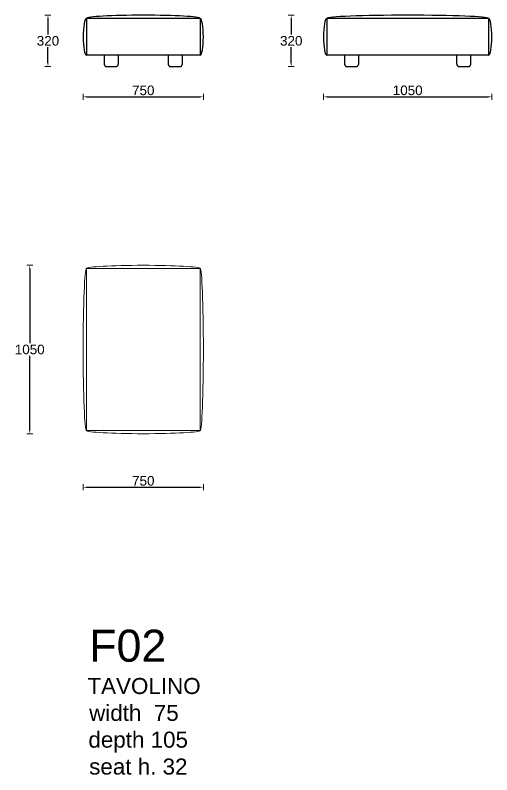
# Model space of a CAD drawing. Header units: millimetres. Extents: x 6668 to 47386, y -6732 to 35544.
# Drawn here: x 14212 to 17186, y 10458 to 15193 of the extents above; entities that cross this region are included whole.
import ezdxf

# ---------------------------------------------------------------- set-up
doc = ezdxf.new("R2010")
doc.units = ezdxf.units.MM
doc.layers.add('_ARREDO', color=7, linetype='Continuous')
doc.layers.add('TESTO', color=1, linetype='Continuous')
doc.layers.add('_QUOTE', color=1, linetype='Continuous', lineweight=9)
doc.styles.add('Arial', font='arial.ttf')
doc.styles.get("Standard").update_dxf_attribs({"font": 'arial.ttf'})
doc.dimstyles.new('1_1', dxfattribs={"dimscale": 15, "dimtxt": 4, "dimasz": 1.5, "dimexe": 1.25, "dimexo": 2, "dimtad": 1, "dimtih": 1, "dimtoh": 1, "dimdec": 0, "dimtxsty": 'Standard', "dimcen": 2.5, "dimclrd": 256, "dimclre": 256, "dimclrt": 256, "dimadec": 0, "dimazin": 0, "dimtfac": 1, "dimtdec": 0, "dimtmove": 0, "dimatfit": 3, "dimfxl": 1.25, "dimfxlon": 1, "dimlwe": 0, "dimarcsym": 0})

# ---------------------------------------------------------------- blocks, each defined once
blk = doc.blocks.new('*D332')
at = {"layer": '_QUOTE', "lineweight": 0, "transparency": 16777216}
for p, q in [((14636.3, 12269.3), (14636.3, 12231.8)), ((15386.3, 12269.3), (15386.3, 12231.8))]:
    blk.add_line(p, q, dxfattribs=at)
at = {"layer": '_QUOTE', "lineweight": -2, "transparency": 16777216}
blk.add_line((14658.8, 12250.6), (15363.8, 12250.6), dxfattribs=at)
at = {"layer": '_QUOTE', "transparency": 16777216}
for points in [[(14658.8, 12254.3), (14658.8, 12246.8), (14636.3, 12250.6)], [(15363.8, 12254.3), (15363.8, 12246.8), (15386.3, 12250.6)]]:
    blk.add_solid(points, dxfattribs=at)
at = {"layer": 'Defpoints', "color": 0, "transparency": 16777216}
for p in [(14636.3, 13109.4), (15386.3, 13109.4), (15386.3, 12250.6)]:
    blk.add_point(p, dxfattribs=at)
at = {"layer": '_QUOTE', "transparency": 16777216, "insert": (15011.3, 12290.6), "char_height": 60, "attachment_point": 5}
blk.add_mtext('750', dxfattribs=at)
blk = doc.blocks.new('*D333')
at = {"layer": '_QUOTE', "lineweight": 0, "transparency": 16777216}
for p, q in [((14636.3, 14703.1), (14636.3, 14665.6)), ((15386.3, 14703.1), (15386.3, 14665.6))]:
    blk.add_line(p, q, dxfattribs=at)
at = {"layer": '_QUOTE', "lineweight": -2, "transparency": 16777216}
blk.add_line((14658.8, 14684.4), (15363.8, 14684.4), dxfattribs=at)
at = {"layer": '_QUOTE', "transparency": 16777216}
for points in [[(14658.8, 14688.1), (14658.8, 14680.6), (14636.3, 14684.4)], [(15363.8, 14688.1), (15363.8, 14680.6), (15386.3, 14684.4)]]:
    blk.add_solid(points, dxfattribs=at)
at = {"layer": 'Defpoints', "color": 0, "transparency": 16777216}
for p in [(14636.3, 15058.2), (15386.3, 15058.2), (15386.3, 14684.4)]:
    blk.add_point(p, dxfattribs=at)
at = {"layer": '_QUOTE', "transparency": 16777216, "insert": (15011.3, 14724.4), "char_height": 60, "attachment_point": 5}
blk.add_mtext('750', dxfattribs=at)
blk = doc.blocks.new('*D334')
at = {"layer": '_QUOTE', "lineweight": 0, "transparency": 16777216}
for p, q in [((16136.3, 14703.1), (16136.3, 14665.6)), ((17186.3, 14703.1), (17186.3, 14665.6))]:
    blk.add_line(p, q, dxfattribs=at)
at = {"layer": '_QUOTE', "lineweight": -2, "transparency": 16777216}
blk.add_line((16158.8, 14684.4), (17163.8, 14684.4), dxfattribs=at)
at = {"layer": '_QUOTE', "transparency": 16777216}
for points in [[(16158.8, 14688.1), (16158.8, 14680.6), (16136.3, 14684.4)], [(17163.8, 14688.1), (17163.8, 14680.6), (17186.3, 14684.4)]]:
    blk.add_solid(points, dxfattribs=at)
at = {"layer": 'Defpoints', "color": 0, "transparency": 16777216}
for p in [(16136.3, 15058.2), (17186.3, 15058.2), (17186.3, 14684.4)]:
    blk.add_point(p, dxfattribs=at)
at = {"layer": '_QUOTE', "transparency": 16777216, "insert": (16661.3, 14724.4), "char_height": 60, "attachment_point": 5}
blk.add_mtext('1050', dxfattribs=at)
blk = doc.blocks.new('*D335')
at = {"layer": '_QUOTE', "lineweight": 0, "transparency": 16777216}
for p, q in [((14321.5, 13634.3), (14284, 13634.3)), ((14321.5, 12584.5), (14284, 12584.5))]:
    blk.add_line(p, q, dxfattribs=at)
at = {"layer": '_QUOTE', "lineweight": -2, "transparency": 16777216}
for p, q in [((14302.8, 13611.8), (14302.8, 13149.4)), ((14302.8, 12607), (14302.8, 13069.4))]:
    blk.add_line(p, q, dxfattribs=at)
at = {"layer": '_QUOTE', "transparency": 16777216}
for points in [[(14299, 13611.8), (14306.5, 13611.8), (14302.8, 13634.3)], [(14299, 12607), (14306.5, 12607), (14302.8, 12584.5)]]:
    blk.add_solid(points, dxfattribs=at)
at = {"layer": 'Defpoints', "color": 0, "transparency": 16777216}
for p in [(15011.3, 13634.3), (14302.8, 12584.5), (15011.3, 12584.5)]:
    blk.add_point(p, dxfattribs=at)
at = {"layer": '_QUOTE', "transparency": 16777216, "insert": (14302.8, 13109.4), "char_height": 60, "attachment_point": 5}
blk.add_mtext('1050', dxfattribs=at)
blk = doc.blocks.new('*D290')
at = {"layer": '_QUOTE', "lineweight": 0, "transparency": 16777216}
for p, q in [((14435.3, 15193.2), (14397.8, 15193.2)), ((14435.3, 14873.2), (14397.8, 14873.2))]:
    blk.add_line(p, q, dxfattribs=at)
at = {"layer": '_QUOTE', "lineweight": -2, "transparency": 16777216}
for p, q in [((14416.5, 15170.7), (14416.5, 15073.2)), ((14416.5, 14895.7), (14416.5, 14993.2))]:
    blk.add_line(p, q, dxfattribs=at)
at = {"layer": '_QUOTE', "transparency": 16777216}
for points in [[(14412.8, 15170.7), (14420.3, 15170.7), (14416.5, 15193.2)], [(14412.8, 14895.7), (14420.3, 14895.7), (14416.5, 14873.2)]]:
    blk.add_solid(points, dxfattribs=at)
at = {"layer": 'Defpoints', "color": 0, "transparency": 16777216}
for p in [(15397.5, 15193.2), (14416.5, 14873.2), (15397.5, 14873.2)]:
    blk.add_point(p, dxfattribs=at)
at = {"layer": '_QUOTE', "transparency": 16777216, "insert": (14416.5, 15033.2), "char_height": 60, "attachment_point": 5}
blk.add_mtext('320', dxfattribs=at)
blk = doc.blocks.new('*D291')
at = {"layer": '_QUOTE', "lineweight": 0, "transparency": 16777216}
for p, q in [((15953.3, 15193.2), (15915.8, 15193.2)), ((15953.3, 14873.2), (15915.8, 14873.2))]:
    blk.add_line(p, q, dxfattribs=at)
at = {"layer": '_QUOTE', "lineweight": -2, "transparency": 16777216}
for p, q in [((15934.5, 15170.7), (15934.5, 15073.2)), ((15934.5, 14895.7), (15934.5, 14993.2))]:
    blk.add_line(p, q, dxfattribs=at)
at = {"layer": '_QUOTE', "transparency": 16777216}
for points in [[(15930.8, 15170.7), (15938.3, 15170.7), (15934.5, 15193.2)], [(15930.8, 14895.7), (15938.3, 14895.7), (15934.5, 14873.2)]]:
    blk.add_solid(points, dxfattribs=at)
at = {"layer": 'Defpoints', "color": 0, "transparency": 16777216}
for p in [(16915.5, 15193.2), (15934.5, 14873.2), (16915.5, 14873.2)]:
    blk.add_point(p, dxfattribs=at)
at = {"layer": '_QUOTE', "transparency": 16777216, "insert": (15934.5, 15033.2), "char_height": 60, "attachment_point": 5}
blk.add_mtext('320', dxfattribs=at)
blk = doc.blocks.new('PIEDINO MIAMI SOFT_PANAMA H7CM')
at = {"color": 0, "linetype": 'ByBlock', "lineweight": -2}
for points in [[(45, 0), (-45, 0)], [(-45, 0), (-45, -50.4)], [(45, -50.4), (45, 0)], [(-45, -50.4), (-45, -51.2), (-44.9, -52), (-44.8, -52.9), (-44.7, -53.7), (-44.5, -54.5), (-44.4, -55.3), (-44.2, -56.1), (-43.9, -56.9), (-43.7, -57.7), (-43.4, -58.5), (-43.1, -59.3), (-42.7, -60), (-42.4, -60.8), (-42, -61.5), (-41.6, -62.2), (-41.1, -63), (-40.7, -63.6), (-40.2, -64.3), (-39.7, -65), (-39.1, -65.6), (-38.6, -66.2), (-38, -66.8), (-37.4, -67.4), (-36.8, -68), (-36.1, -68.5), (-35.5, -69), (-34.8, -69.5), (-34.1, -70)], [(-34.1, -70), (34.1, -70)], [(34.1, -70), (34.8, -69.5), (35.5, -69), (36.1, -68.5), (36.8, -68), (37.4, -67.4), (38, -66.8), (38.6, -66.2), (39.1, -65.6), (39.7, -65), (40.2, -64.3), (40.7, -63.6), (41.1, -63), (41.6, -62.2), (42, -61.5), (42.4, -60.8), (42.7, -60), (43.1, -59.3), (43.4, -58.5), (43.7, -57.7), (43.9, -56.9), (44.2, -56.1), (44.4, -55.3), (44.5, -54.5), (44.7, -53.7), (44.8, -52.9), (44.9, -52), (45, -51.2), (45, -50.4)]]:
    blk.add_lwpolyline(points, dxfattribs=at)

msp = doc.modelspace()

# ---------------------------------------------------------------- linework, layer by layer
at = {"layer": '_ARREDO'}
for p, q in [((15366.3, 15173.2), (14656.3, 15173.2)), ((14656.3, 15173.2), (14656.3, 14943.2)), ((15366.3, 15173.2), (15366.3, 14943.2)), ((17166.3, 15173.2), (16156.3, 15173.2)), ((16156.3, 15173.2), (16156.3, 14943.2)), ((17166.3, 15173.2), (17166.3, 14943.2)), ((15366.3, 14943.2), (14656.3, 14943.2)), ((17166.3, 14943.2), (16156.3, 14943.2))]:
    msp.add_line(p, q, dxfattribs=at)
at = {"layer": '_ARREDO', "lineweight": 9}
for p, q in [((14656.3, 12604.5), (14656.3, 13614.3)), ((14656.3, 13614.3), (15366.3, 13614.3)), ((15366.3, 12604.5), (15366.3, 13614.3)), ((14656.3, 12604.5), (15366.3, 12604.5))]:
    msp.add_line(p, q, dxfattribs=at)
at = {"layer": '_ARREDO'}
for centre, major_axis, ratio in [((14656.3, 15058.2), (0, -115), 0.173913), ((15011.3, 15173.2), (-355, 0), 0.056338), ((15366.3, 15058.2), (0, 115), 0.173913), ((16156.3, 15058.2), (0, -115), 0.173913), ((16661.3, 15173.2), (-505, 0), 0.039604), ((17166.3, 15058.2), (0, 115), 0.173913)]:
    msp.add_ellipse(centre, major_axis=major_axis, ratio=ratio, start_param=3.141593, end_param=6.283185, dxfattribs=at)
at = {"layer": '_ARREDO', "lineweight": 9}
for centre, major_axis, ratio in [((14656.3, 13109.4), (0, -504.9), 0.039611), ((15011.3, 13614.3), (-355, 0), 0.056338)]:
    msp.add_ellipse(centre, major_axis=major_axis, ratio=ratio, start_param=3.141593, end_param=6.283185, dxfattribs=at)
at = {"layer": '_ARREDO', "lineweight": 9, "extrusion": (0, 0, -1)}
for centre, major_axis, ratio in [((15366.3, 13109.4), (0, -504.9), 0.039611), ((15011.3, 12604.5), (-355, 0), 0.056338)]:
    msp.add_ellipse(centre, major_axis=major_axis, ratio=ratio, start_param=3.141593, end_param=6.283185, dxfattribs=at)

# ---------------------------------------------------------------- block references
at = {"layer": '_ARREDO'}
for p in [(14811.4, 14943.2), (15211.3, 14943.2), (16311.4, 14943.2), (17011.3, 14943.2)]:
    msp.add_blockref('PIEDINO MIAMI SOFT_PANAMA H7CM', p, dxfattribs=at)

# ---------------------------------------------------------------- texts
at = {"layer": 'TESTO', "style": 'Arial'}
for s, height, p in [('F02', 200, (14673.7, 11163.3)), ('TAVOLINO', 100, (14662.9, 10962)), ('width  75', 100, (14673.3, 10794.5)), ('depth 105', 100, (14668.9, 10627.6)), ('seat h. 32', 100, (14673.8, 10459.9))]:
    msp.add_text(s, height=height, dxfattribs=at).set_placement(p)

# ---------------------------------------------------------------- dimensions: what is measured, and where the dimension line sits
at = {"layer": '_QUOTE'}
for base, p1, p2, picture, middle in [((14416.5, 14873.2), (15397.5, 15193.2), (15397.5, 14873.2), '*D290', (14416.5, 15033.2)), ((15934.5, 14873.2), (16915.5, 15193.2), (16915.5, 14873.2), '*D291', (15934.5, 15033.2)), ((14302.8, 12584.5), (15011.3, 13634.3), (15011.3, 12584.5), '*D335', (14302.8, 13109.4))]:
    dim = msp.add_linear_dim(base=base, p1=p1, p2=p2, angle=90, dimstyle='1_1', dxfattribs=at)
    dim.commit()
    dim.dimension.update_dxf_attribs({"geometry": picture, "text_midpoint": middle})
for base, p1, p2, picture, middle in [((15386.3, 14684.4), (14636.3, 15058.2), (15386.3, 15058.2), '*D333', (15011.3, 14724.4)), ((17186.3, 14684.4), (16136.3, 15058.2), (17186.3, 15058.2), '*D334', (16661.3, 14724.4)), ((15386.3, 12250.6), (14636.3, 13109.4), (15386.3, 13109.4), '*D332', (15011.3, 12290.6))]:
    dim = msp.add_linear_dim(base=base, p1=p1, p2=p2, dimstyle='1_1', dxfattribs=at)
    dim.commit()
    dim.dimension.update_dxf_attribs({"geometry": picture, "text_midpoint": middle})

doc.saveas('drawing.dxf')
